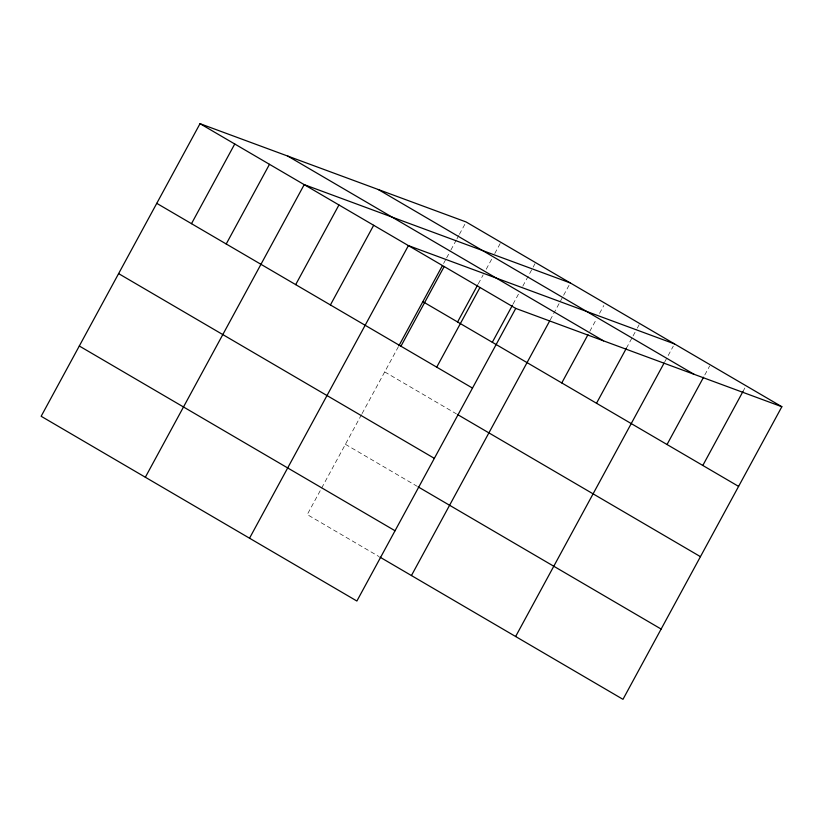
<?xml version="1.0" encoding="UTF-8"?>
<svg xmlns="http://www.w3.org/2000/svg" width="823" height="823" viewBox="0 0 823 823"><rect width="100%" height="100%" fill="white"/><g stroke="black" fill="none" stroke-linecap="round" stroke-linejoin="round"><path stroke-width="0.62" stroke-dasharray="4.12 3.09" d="M361.482 414.689L307.246 514.581L378.878 556.492M362.079 413.599L398.414 346.658M443.576 263.494L446.015 259.008M446.622 257.887L450.274 251.149M450.881 250.027L456.364 239.935M456.981 238.814L458.802 235.44M459.409 234.318L464.892 224.226M478.307 283.822L483.173 274.841M486.228 269.234L492.319 258.011M494.757 253.525L500.24 243.423M513.038 304.14L519.128 292.916M522.78 286.188L532.532 268.236M533.139 267.115L534.971 263.741M550.206 319.972L562.994 296.414M563.611 295.282L569.094 285.19M589.803 331.319L596.51 318.974M599.555 313.368L603.825 305.508M626.365 348.273L632.455 337.049M633.072 335.928L636.724 329.2M637.331 328.079L639.162 324.715M664.747 361.863L673.286 346.154M704.797 374.949L709.673 365.968M743.025 391.398L744.846 388.034M384.711 371.914L456.343 413.825M345.403 444.307L417.035 486.228"/><path stroke-width="1.23" d="M781.85 406.727L466.116 221.973L200.02 123.676L41.15 416.273L356.884 601.027L515.754 308.419L781.85 406.727L622.98 699.324L379.959 557.13M191.492 223.671L234.75 143.994M226.222 243.989L269.481 164.322M145.342 477.247L304.212 184.64L570.308 282.947M295.683 284.635L338.942 204.968M330.414 304.952L373.673 225.286M249.534 538.211L408.403 245.604L674.5 343.911M399.011 345.567L442.352 265.736M400.935 346.216L444.183 266.549M457.588 321.968L477.69 284.943M436.715 367.151L479.974 287.484M492.319 342.286L512.431 305.261M411.438 575.544L549.589 321.093M561.78 382.932L587.982 334.683M596.51 403.26L626.365 348.273M515.63 636.508L664.14 362.984M667.031 444.513L703.583 377.191M702.811 465.458L743.025 391.398M378.302 189.537L694.036 374.28M287.834 156.113L603.568 340.866M200.02 123.676L515.754 308.419M422.857 301.65L738.591 486.393M156.761 203.343L472.495 388.086M457.423 414.463L700.445 556.657M118.615 273.617L434.349 458.36M418.115 486.856L661.136 629.06M79.306 346.01L395.04 530.753"/></g></svg>
